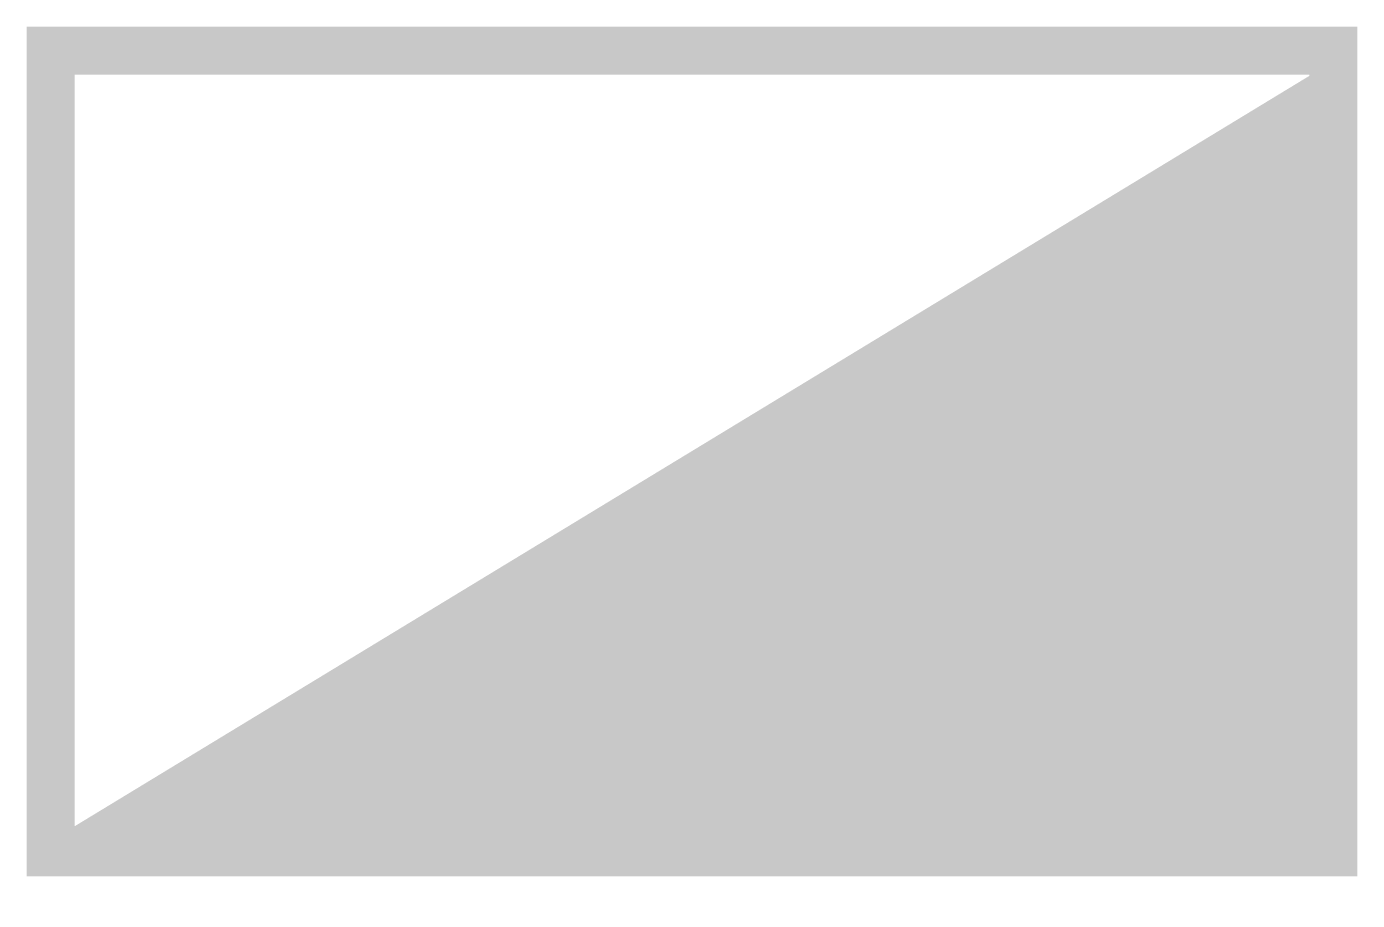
# Model space of a CAD drawing. Extents: x 3.79 to 12.09, y 1.09 to 6.54.
import ezdxf

# ---------------------------------------------------------------- set-up
doc = ezdxf.new("R2010")
doc.units = 0
doc.header["$MEASUREMENT"] = 0
doc.layers.get('0').update_dxf_attribs({"linetype": 'CONTINUOUS'})

msp = doc.modelspace()

# ---------------------------------------------------------------- linework, layer by layer
at = {"const_width": 0.3}
msp.add_lwpolyline([(3.9352, 1.3891), (11.9352, 1.3891), (11.9352, 6.3891), (3.9352, 6.3891), (3.9352, 1.2391)], dxfattribs=at)
msp.add_solid([(4, 1.5), (11.8149, 6.2498), (11.8869, 1.5)])

doc.saveas('drawing.dxf')
